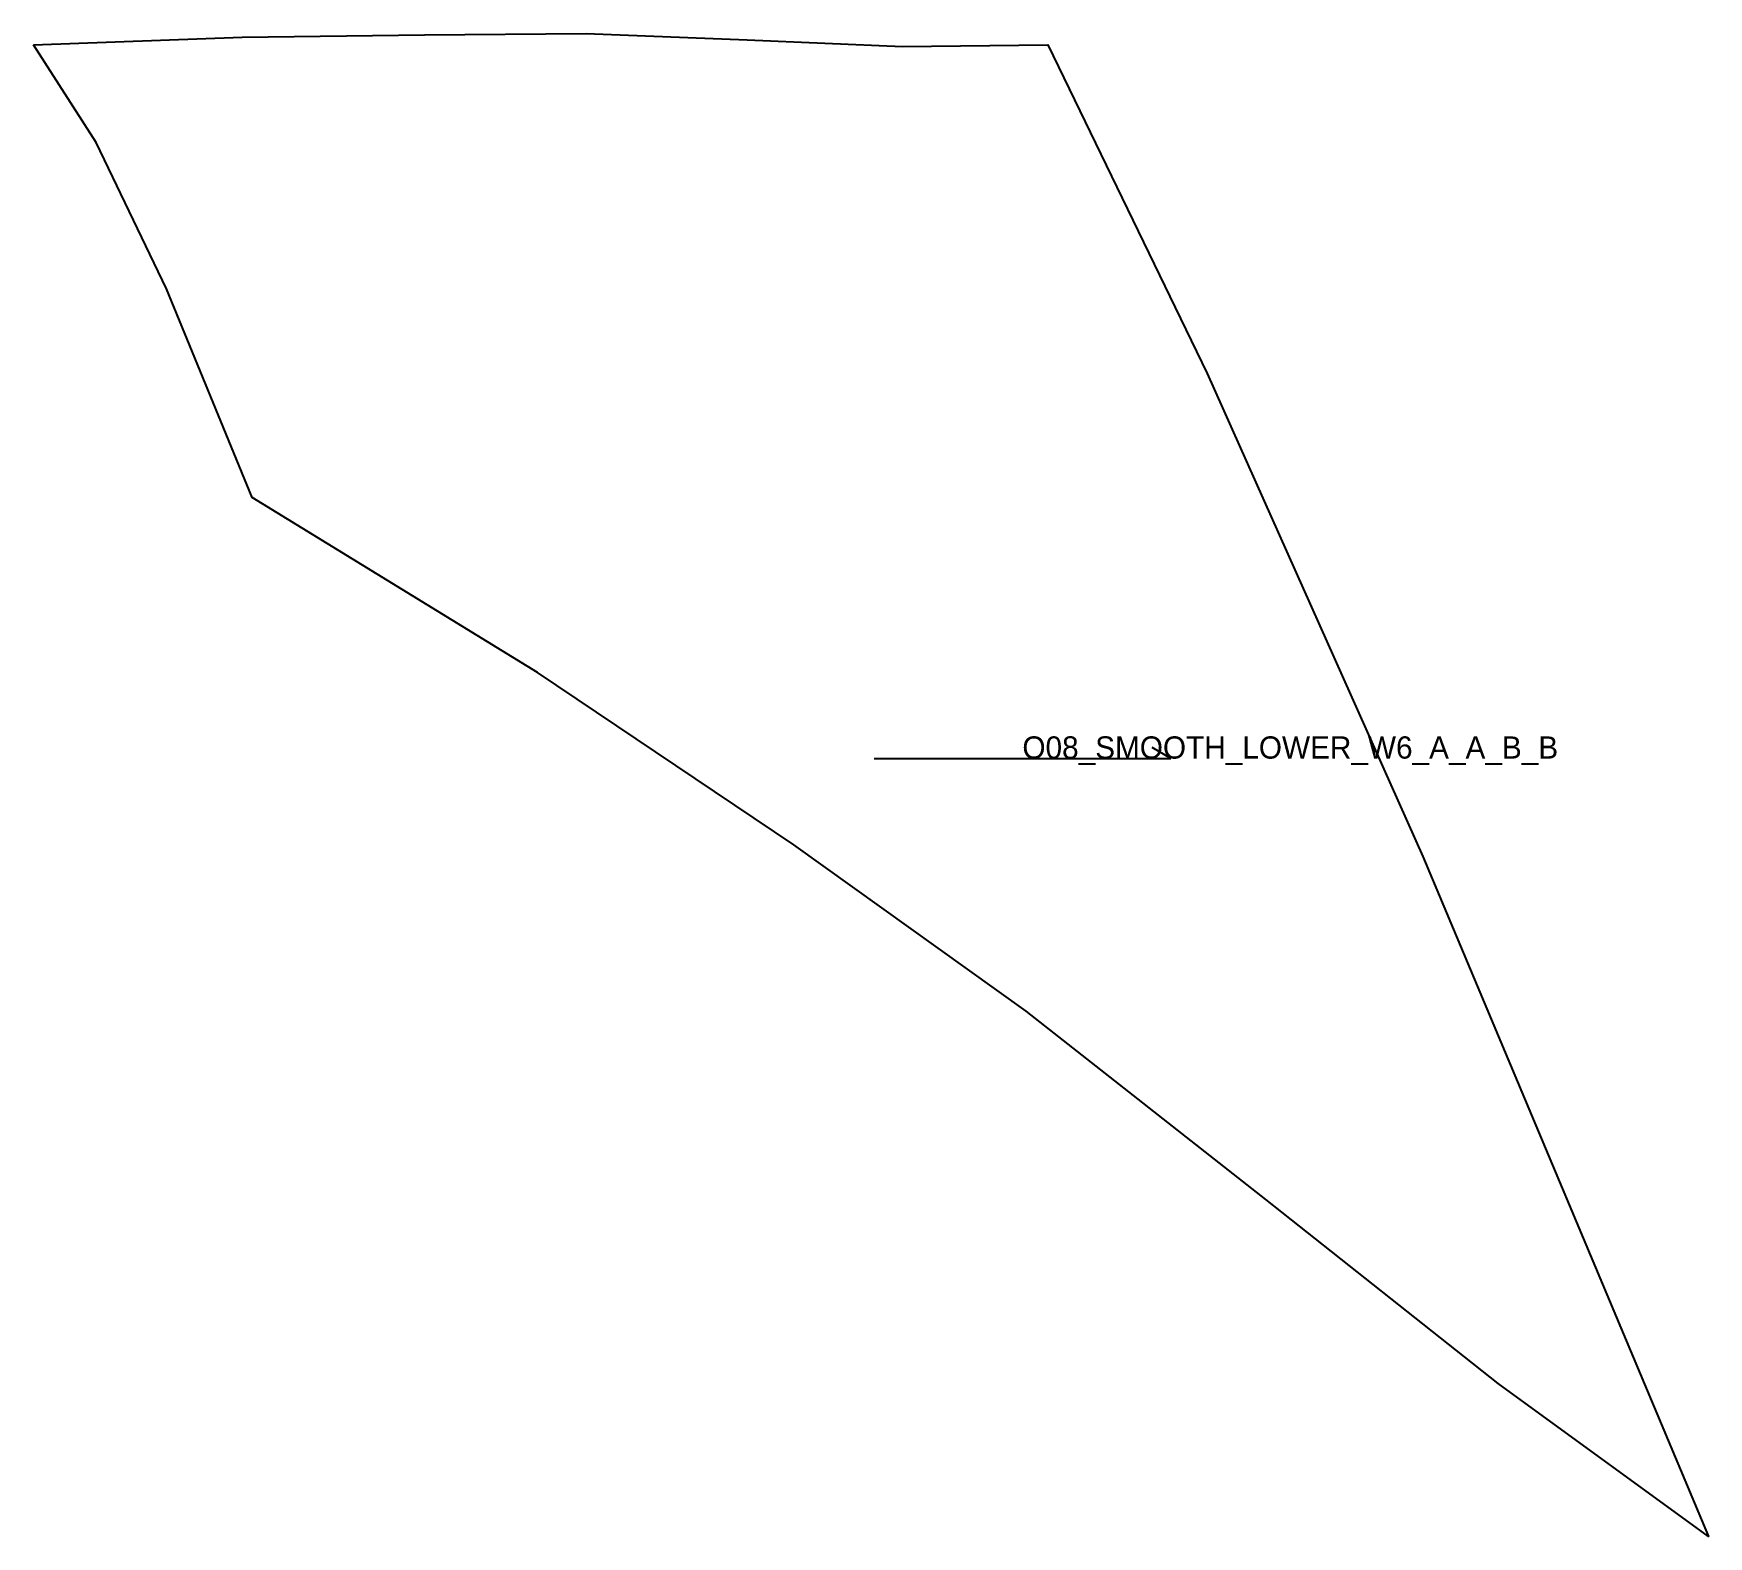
# Model space of a CAD drawing. Header units: millimetres. Extents: x 0 to 452, y -402 to 3.
import ezdxf

# ---------------------------------------------------------------- set-up
doc = ezdxf.new("R2010")
doc.units = ezdxf.units.MM
for name, color, linetype in [('CUT', 1, 'Continuous'), ('GRAIN', 3, 'Continuous'), ('LABEL', 7, 'Continuous'), ('SEW', 5, 'Continuous')]:
    doc.layers.add(name, color=color, linetype=linetype)

msp = doc.modelspace()

# ---------------------------------------------------------------- linework, layer by layer
at = {"layer": 'CUT'}
msp.add_lwpolyline([(0, 0), (56.29, 2.07), (105.42, 2.77), (149.06, 3.1), (192.46, 1.35), (234.32, -0.37), (273.5, 0), (316.52, -88.59), (374.7, -218.84), (451.7, -402.23), (395.02, -360.98), (332.29, -311.38), (267.69, -260.6), (205, -215.71), (135.89, -169.2), (58.97, -122), (35.88, -65.8), (16.89, -26.26), (0, 0)], close=True, dxfattribs=at)
at = {"layer": 'GRAIN'}
for p, q in [((306.68, -192.45), (301.68, -189.45)), ((226.68, -192.45), (306.68, -192.45))]:
    msp.add_line(p, q, dxfattribs=at)
at = {"layer": 'SEW'}
msp.add_lwpolyline([(0, 0), (56.29, 2.07), (105.42, 2.77), (149.06, 3.1), (192.46, 1.35), (234.32, -0.37), (273.5, 0), (316.52, -88.59), (374.7, -218.84), (451.7, -402.23), (395.02, -360.98), (332.29, -311.38), (267.69, -260.6), (205, -215.71), (135.89, -169.2), (58.97, -122), (35.88, -65.8), (16.89, -26.26)], close=True, dxfattribs=at)

# ---------------------------------------------------------------- texts
at = {"layer": 'LABEL'}
msp.add_text('O08_SMOOTH_LOWER_W6_A_A_B_B', height=6, dxfattribs=at).set_placement((266.68, -192.45))

doc.saveas('drawing.dxf')
